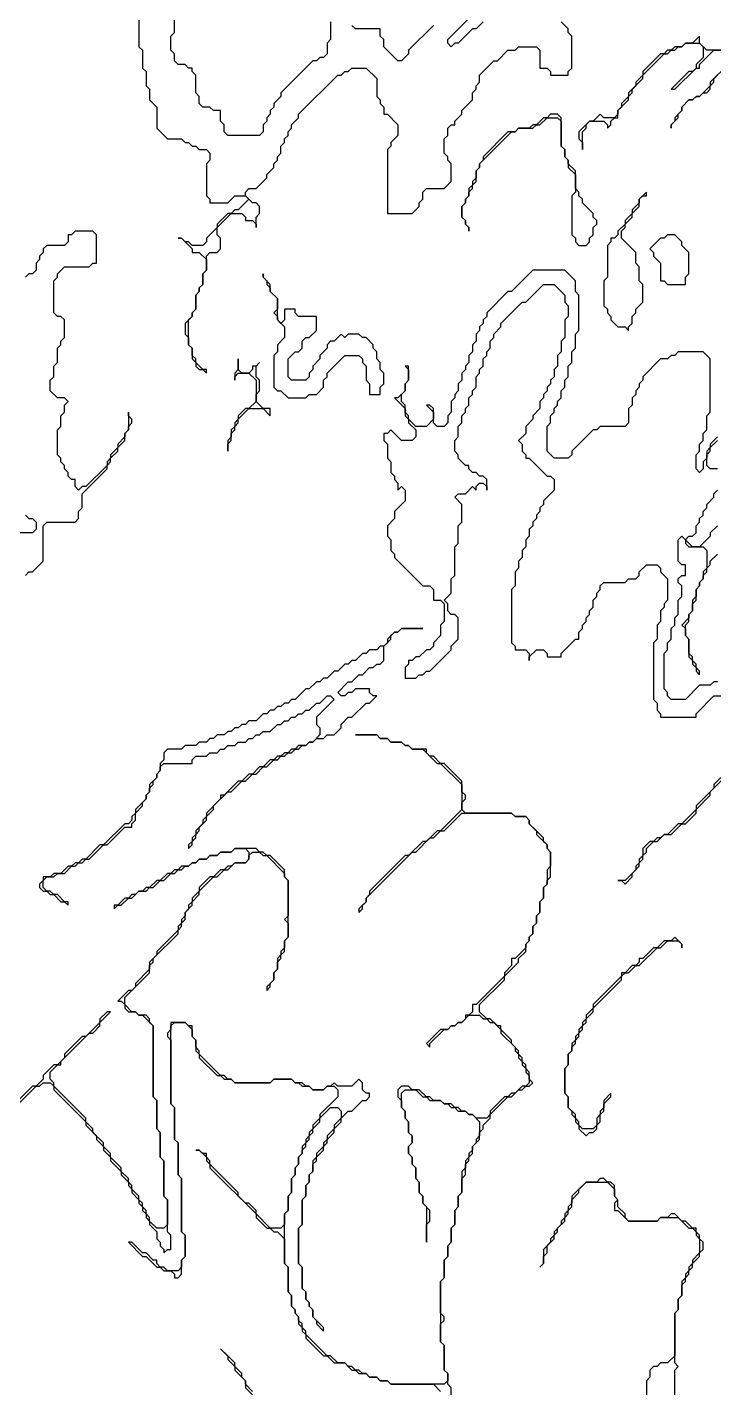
# Model space of a CAD drawing. Header units: metres. Extents: x 0 to 100, y 0 to 141.
# Drawn here: x 79.64 to 84.48, y 12.75 to 22.34 of the extents above; entities that cross this region are included whole.
import ezdxf

# ---------------------------------------------------------------- set-up
doc = ezdxf.new("R2010")
doc.units = ezdxf.units.M

msp = doc.modelspace()

# ---------------------------------------------------------------- linework, layer by layer
for points in [[(82.85, 22.375), (82.8, 22.325), (82.775, 22.325), (82.675, 22.225), (82.65, 22.225), (82.625, 22.2), (82.6, 22.225), (82.6, 22.25), (82.875, 22.525)], [(80.425, 22.4), (80.425, 22.2), (80.45, 22.175), (80.45, 22.05), (80.475, 22.025), (80.475, 21.925), (80.5, 21.9), (80.5, 21.825), (80.55, 21.775), (80.55, 21.625), (80.625, 21.55), (80.725, 21.55), (80.75, 21.525), (80.775, 21.525), (80.8, 21.5), (80.825, 21.5), (80.85, 21.475), (80.9, 21.475), (80.925, 21.45), (80.925, 21.4), (80.9, 21.375), (80.9, 21.15), (80.925, 21.125), (80.925, 21.1), (81.05, 21.1), (81.1, 21.15), (81.175, 21.15), (81.2, 21.125), (81.125, 21.05), (81.1, 21.05), (81.075, 21.025), (81.05, 21.025), (80.975, 20.95), (80.975, 20.925), (80.9, 20.85), (80.9, 20.825), (80.875, 20.8), (80.8, 20.8), (80.775, 20.825), (80.75, 20.825), (80.725, 20.85), (80.7, 20.85), (80.725, 20.85), (80.8, 20.775), (80.8, 20.75), (80.85, 20.75), (80.9, 20.7), (80.9, 20.625), (80.875, 20.6), (80.875, 20.525), (80.85, 20.5), (80.85, 20.475), (80.825, 20.45), (80.825, 20.35), (80.8, 20.325), (80.8, 20.3), (80.75, 20.25), (80.75, 20.175), (80.775, 20.15), (80.775, 20.1), (80.8, 20.075), (80.8, 20), (80.825, 19.975), (80.825, 19.95), (80.85, 19.925), (80.875, 19.925), (80.9, 19.9), (80.9, 19.925), (80.875, 19.925), (80.825, 19.975), (80.825, 20), (80.8, 20.025), (80.8, 20.075), (80.775, 20.1), (80.775, 20.275), (80.8, 20.3), (80.8, 20.325), (80.825, 20.35), (80.825, 20.45), (80.85, 20.475), (80.85, 20.5), (80.875, 20.525), (80.875, 20.6), (80.9, 20.625), (80.9, 20.725), (80.925, 20.75), (80.975, 20.75), (81, 20.775), (81, 20.85), (80.975, 20.875), (80.975, 20.925), (81.075, 21.025), (81.15, 21.025), (81.175, 21), (81.175, 20.975), (81.225, 20.975), (81.25, 20.95), (81.25, 20.925), (81.25, 21), (81.275, 21.025), (81.275, 21.075), (81.25, 21.1), (81.225, 21.1), (81.175, 21.15), (81.175, 21.175), (81.2, 21.2), (81.25, 21.2), (81.325, 21.275), (81.325, 21.3), (81.375, 21.35), (81.375, 21.375), (81.4, 21.4), (81.4, 21.425), (81.425, 21.45), (81.425, 21.5), (81.45, 21.525), (81.45, 21.55), (81.475, 21.575), (81.475, 21.6), (81.5, 21.625), (81.5, 21.65), (81.55, 21.7), (81.55, 21.725), (81.825, 22), (81.85, 22), (81.875, 22.025), (81.9, 22.025), (81.925, 22.05), (82.025, 22.05), (82.1, 21.975), (82.1, 21.85), (82.125, 21.825), (82.125, 21.8), (82.15, 21.775), (82.15, 21.725), (82.175, 21.725), (82.25, 21.65), (82.25, 21.575), (82.2, 21.525), (82.2, 21.5), (82.175, 21.475), (82.175, 21.025), (82.35, 21.025), (82.4, 21.075), (82.4, 21.1), (82.425, 21.125), (82.425, 21.175), (82.45, 21.2), (82.575, 21.2), (82.625, 21.25), (82.625, 21.375), (82.6, 21.4), (82.6, 21.425), (82.575, 21.45), (82.575, 21.55), (82.6, 21.575), (82.6, 21.625), (82.625, 21.65), (82.65, 21.65), (82.65, 21.675), (82.7, 21.725), (82.7, 21.75), (82.775, 21.825), (82.775, 21.875), (82.8, 21.9), (82.8, 21.925), (82.825, 21.95), (82.825, 22), (82.925, 22.1), (82.95, 22.1), (83.025, 22.175), (83.075, 22.175), (83.1, 22.2), (83.225, 22.2), (83.25, 22.175), (83.25, 22.05), (83.3, 22.05), (83.325, 22.025), (83.325, 22), (83.45, 22), (83.45, 22.025), (83.475, 22.05), (83.475, 22.275), (83.45, 22.3), (83.45, 22.325), (83.4, 22.375)], [(81.775, 22.375), (81.775, 22.25), (81.75, 22.225), (81.75, 22.15), (81.725, 22.125), (81.7, 22.125), (81.675, 22.1), (81.65, 22.1), (81.425, 21.875), (81.425, 21.85), (81.375, 21.8), (81.375, 21.775), (81.35, 21.75), (81.35, 21.725), (81.325, 21.7), (81.325, 21.675), (81.3, 21.65), (81.3, 21.6), (81.275, 21.575), (81.05, 21.575), (81.025, 21.6), (81.025, 21.65), (81, 21.675), (81, 21.75), (80.95, 21.75), (80.925, 21.775), (80.875, 21.775), (80.85, 21.8), (80.85, 21.85), (80.825, 21.875), (80.825, 22), (80.8, 22.025), (80.8, 22.05), (80.775, 22.05), (80.75, 22.075), (80.7, 22.075), (80.675, 22.1), (80.675, 22.15), (80.65, 22.175), (80.65, 22.275), (80.675, 22.3), (80.675, 22.425)], [(82.5, 22.35), (82.325, 22.175), (82.325, 22.15), (82.275, 22.1), (82.25, 22.1), (82.15, 22.2), (82.15, 22.25), (82.125, 22.275), (82.125, 22.325), (81.95, 22.325), (81.925, 22.35)], [(84.775, 22.175), (84.425, 22.175), (84.375, 22.225), (84.375, 22.275), (84.325, 22.225), (84.275, 22.225), (84.25, 22.2), (84.2, 22.2), (84.175, 22.175), (84.15, 22.175), (84.125, 22.15), (84.1, 22.15), (83.975, 22.025), (83.975, 22), (83.925, 21.95), (83.925, 21.925), (83.875, 21.875), (83.875, 21.85), (83.825, 21.8), (83.825, 21.775), (83.8, 21.75), (83.8, 21.725), (83.775, 21.7), (83.7, 21.7), (83.675, 21.725), (83.625, 21.675), (83.6, 21.675), (83.525, 21.6), (83.525, 21.55), (83.55, 21.525), (83.55, 21.475), (83.55, 21.6), (83.575, 21.625), (83.575, 21.65), (83.6, 21.675), (83.7, 21.675), (83.725, 21.65), (83.725, 21.625), (83.75, 21.65), (83.75, 21.675), (83.775, 21.7), (83.8, 21.7), (83.8, 21.75), (83.875, 21.825), (83.875, 21.85), (83.9, 21.875), (83.9, 21.9), (83.975, 21.975), (83.975, 22), (84.125, 22.15), (84.15, 22.15), (84.175, 22.175), (84.2, 22.175), (84.225, 22.2), (84.25, 22.2), (84.275, 22.225), (84.375, 22.225), (84.4, 22.2), (84.4, 22.125), (84.35, 22.075), (84.35, 22.05), (84.325, 22.025), (84.3, 22.025), (84.175, 21.9), (84.2, 21.9), (84.35, 22.05), (84.375, 22.05), (84.375, 22.075), (84.475, 22.175), (84.575, 22.175)], [(84.5, 22), (84.45, 21.95), (84.45, 21.925), (84.375, 21.85), (84.35, 21.85), (84.325, 21.825), (84.3, 21.825), (84.25, 21.775), (84.25, 21.75), (84.2, 21.7), (84.2, 21.675), (84.175, 21.65), (84.175, 21.625), (84.175, 21.65), (84.225, 21.7), (84.225, 21.725), (84.25, 21.75), (84.25, 21.775), (84.3, 21.825), (84.325, 21.825), (84.35, 21.85), (84.375, 21.85), (84.4, 21.875), (84.425, 21.875), (84.45, 21.9), (84.45, 21.925), (84.475, 21.95), (84.475, 21.975), (84.55, 22.05)], [(79.625, 18.475), (79.65, 18.5), (79.675, 18.5), (79.75, 18.575), (79.75, 18.825), (79.775, 18.85), (79.975, 18.85), (80, 18.875), (80, 18.925), (80.025, 18.95), (80.025, 19.05), (80.2, 19.225), (80.2, 19.25), (80.225, 19.275), (80.225, 19.3), (80.275, 19.35), (80.275, 19.375), (80.325, 19.425), (80.325, 19.475), (80.35, 19.5), (80.35, 19.525), (80.375, 19.55), (80.375, 19.575), (80.35, 19.6), (80.35, 19.625), (80.35, 19.5), (80.325, 19.475), (80.325, 19.45), (80.275, 19.4), (80.275, 19.375), (80.225, 19.325), (80.225, 19.3), (80.2, 19.275), (80.2, 19.25), (80.05, 19.1), (80.025, 19.1), (80, 19.075), (79.975, 19.1), (79.975, 19.15), (79.95, 19.15), (79.925, 19.175), (79.925, 19.2), (79.9, 19.225), (79.9, 19.25), (79.875, 19.275), (79.875, 19.3), (79.85, 19.325), (79.85, 19.5), (79.875, 19.525), (79.875, 19.6), (79.9, 19.625), (79.9, 19.675), (79.925, 19.7), (79.9, 19.725), (79.85, 19.725), (79.8, 19.775), (79.8, 19.85), (79.825, 19.875), (79.825, 19.95), (79.85, 19.975), (79.85, 20.075), (79.875, 20.1), (79.875, 20.125), (79.9, 20.15), (79.9, 20.275), (79.875, 20.3), (79.85, 20.3), (79.825, 20.325), (79.825, 20.55), (79.85, 20.575), (79.85, 20.6), (79.9, 20.65), (80.075, 20.65), (80.1, 20.675), (80.125, 20.675), (80.125, 20.875), (80.1, 20.9), (79.975, 20.9), (79.95, 20.875), (79.925, 20.875), (79.925, 20.825), (79.9, 20.8), (79.775, 20.8), (79.75, 20.775), (79.75, 20.75), (79.725, 20.725), (79.725, 20.7), (79.7, 20.675), (79.7, 20.625), (79.675, 20.6), (79.65, 20.6), (79.625, 20.575)], [(84.5, 19.45), (84.45, 19.4), (84.45, 19.375), (84.425, 19.35), (84.425, 19.3), (84.4, 19.275), (84.4, 19.225), (84.375, 19.2), (84.35, 19.225), (84.35, 19.325), (84.375, 19.35), (84.375, 19.4), (84.4, 19.425), (84.4, 19.475), (84.425, 19.5), (84.425, 19.6), (84.45, 19.625), (84.45, 20), (84.4, 20.05), (84.225, 20.05), (84.2, 20.025), (84.175, 20.025), (84.15, 20), (84.1, 20), (83.975, 19.875), (83.975, 19.85), (83.95, 19.825), (83.95, 19.8), (83.925, 19.775), (83.925, 19.75), (83.9, 19.725), (83.9, 19.675), (83.875, 19.65), (83.875, 19.55), (83.85, 19.525), (83.675, 19.525), (83.65, 19.5), (83.625, 19.5), (83.475, 19.35), (83.475, 19.325), (83.45, 19.3), (83.35, 19.3), (83.3, 19.35), (83.3, 19.525), (83.325, 19.55), (83.325, 19.6), (83.35, 19.625), (83.35, 19.65), (83.375, 19.675), (83.375, 19.7), (83.4, 19.725), (83.4, 19.775), (83.425, 19.8), (83.425, 19.85), (83.45, 19.875), (83.45, 19.95), (83.475, 19.975), (83.475, 20.05), (83.5, 20.075), (83.5, 20.175), (83.525, 20.2), (83.525, 20.45), (83.5, 20.475), (83.5, 20.55), (83.425, 20.625), (83.2, 20.625), (83.05, 20.475), (83.025, 20.475), (82.875, 20.325), (82.875, 20.3), (82.85, 20.275), (82.85, 20.25), (82.825, 20.225), (82.825, 20.2), (82.8, 20.175), (82.8, 20.125), (82.775, 20.1), (82.775, 20.05), (82.75, 20.025), (82.75, 19.975), (82.725, 19.95), (82.725, 19.925), (82.7, 19.9), (82.7, 19.85), (82.675, 19.825), (82.675, 19.775), (82.65, 19.75), (82.65, 19.725), (82.625, 19.7), (82.625, 19.625), (82.6, 19.6), (82.6, 19.55), (82.575, 19.525), (82.525, 19.525), (82.5, 19.55), (82.5, 19.65), (82.475, 19.675), (82.45, 19.675), (82.5, 19.625), (82.5, 19.575), (82.45, 19.525), (82.375, 19.525), (82.325, 19.575), (82.325, 19.6), (82.3, 19.625), (82.3, 19.675), (82.275, 19.7), (82.275, 19.75), (82.3, 19.775), (82.3, 19.825), (82.325, 19.85), (82.325, 19.95), (82.3, 19.95), (82.325, 19.925), (82.325, 19.85), (82.3, 19.825), (82.3, 19.775), (82.25, 19.725), (82.225, 19.725), (82.3, 19.65), (82.3, 19.6), (82.325, 19.575), (82.325, 19.55), (82.375, 19.5), (82.375, 19.45), (82.35, 19.425), (82.275, 19.425), (82.2, 19.5), (82.175, 19.475), (82.15, 19.475), (82.15, 19.425), (82.175, 19.4), (82.175, 19.3), (82.2, 19.275), (82.2, 19.2), (82.225, 19.175), (82.225, 19.15), (82.25, 19.125), (82.25, 19.075), (82.275, 19.1), (82.3, 19.075), (82.3, 19), (82.225, 18.925), (82.225, 18.875), (82.175, 18.825), (82.175, 18.75), (82.2, 18.725), (82.2, 18.65), (82.225, 18.625), (82.225, 18.6), (82.425, 18.4), (82.475, 18.4), (82.5, 18.375), (82.5, 18.3), (82.55, 18.3), (82.575, 18.275), (82.575, 18.15), (82.55, 18.125), (82.55, 18.05), (82.5, 18), (82.5, 17.975), (82.475, 17.95), (82.45, 17.95), (82.4, 17.9), (82.375, 17.9), (82.35, 17.875), (82.325, 17.875), (82.325, 17.85), (82.3, 17.825), (82.3, 17.75), (82.375, 17.75), (82.4, 17.775), (82.425, 17.775), (82.45, 17.8), (82.475, 17.8), (82.625, 17.95), (82.625, 17.975), (82.675, 18.025), (82.675, 18.175), (82.65, 18.2), (82.625, 18.2), (82.6, 18.225), (82.6, 18.275), (82.575, 18.3), (82.625, 18.35), (82.625, 18.45), (82.65, 18.475), (82.65, 18.675), (82.675, 18.7), (82.675, 18.825), (82.7, 18.85), (82.7, 18.975), (82.65, 19.025), (82.675, 19.05), (82.725, 19.05), (82.775, 19.1), (82.8, 19.075), (82.8, 19.1), (82.825, 19.125), (82.85, 19.125), (82.875, 19.1), (82.875, 19.075), (82.875, 19.15), (82.85, 19.175), (82.825, 19.175), (82.8, 19.2), (82.775, 19.2), (82.75, 19.225), (82.75, 19.25), (82.725, 19.25), (82.675, 19.3), (82.675, 19.325), (82.65, 19.35), (82.65, 19.425), (82.675, 19.45), (82.675, 19.525), (82.7, 19.55), (82.7, 19.6), (82.725, 19.625), (82.725, 19.65), (82.75, 19.675), (82.75, 19.725), (82.775, 19.75), (82.775, 19.775), (82.8, 19.8), (82.8, 19.875), (82.825, 19.9), (82.825, 19.925), (82.85, 19.95), (82.85, 20), (82.875, 20.025), (82.875, 20.05), (82.9, 20.075), (82.9, 20.125), (82.925, 20.15), (82.925, 20.175), (82.975, 20.225), (82.975, 20.25), (83.125, 20.4), (83.15, 20.4), (83.275, 20.525), (83.35, 20.525), (83.425, 20.45), (83.425, 20.4), (83.45, 20.375), (83.45, 20.3), (83.425, 20.275), (83.425, 20.15), (83.4, 20.125), (83.4, 20.05), (83.375, 20.025), (83.375, 19.95), (83.35, 19.925), (83.35, 19.875), (83.325, 19.85), (83.325, 19.825), (83.3, 19.8), (83.3, 19.775), (83.275, 19.75), (83.275, 19.725), (83.25, 19.7), (83.25, 19.65), (83.2, 19.6), (83.2, 19.575), (83.15, 19.525), (83.15, 19.475), (83.1, 19.425), (83.125, 19.4), (83.125, 19.35), (83.15, 19.325), (83.15, 19.3), (83.175, 19.3), (83.3, 19.175), (83.325, 19.175), (83.35, 19.15), (83.35, 19.075), (83.275, 19), (83.275, 18.975), (83.25, 18.95), (83.25, 18.925), (83.225, 18.9), (83.225, 18.875), (83.2, 18.85), (83.2, 18.825), (83.175, 18.8), (83.175, 18.75), (83.15, 18.725), (83.15, 18.675), (83.125, 18.65), (83.125, 18.6), (83.1, 18.575), (83.1, 18.525), (83.075, 18.5), (83.075, 18.4), (83.05, 18.375), (83.05, 18), (83.075, 17.975), (83.075, 17.95), (83.15, 17.95), (83.175, 17.925), (83.175, 17.875), (83.175, 17.9), (83.225, 17.95), (83.275, 17.95), (83.3, 17.925), (83.3, 17.9), (83.4, 17.9), (83.4, 17.925), (83.5, 18.025), (83.525, 18.025), (83.525, 18.075), (83.55, 18.1), (83.55, 18.125), (83.575, 18.15), (83.575, 18.175), (83.6, 18.2), (83.6, 18.225), (83.625, 18.25), (83.625, 18.3), (83.65, 18.325), (83.65, 18.35), (83.675, 18.375), (83.675, 18.4), (83.7, 18.425), (83.85, 18.425), (83.875, 18.45), (83.925, 18.45), (83.95, 18.475), (83.95, 18.5), (84, 18.55), (84.075, 18.55), (84.1, 18.525), (84.1, 18.5), (84.15, 18.45), (84.15, 18.3), (84.125, 18.275), (84.125, 18.25), (84.1, 18.225), (84.1, 18.15), (84.075, 18.125), (84.075, 18.025), (84.05, 18), (84.05, 17.6), (84.075, 17.575), (84.075, 17.525), (84.1, 17.5), (84.1, 17.475), (84.35, 17.475), (84.35, 17.5), (84.475, 17.625), (84.55, 17.625)], [(84.5, 19.225), (84.45, 19.225), (84.425, 19.25), (84.425, 19.325), (84.45, 19.35), (84.45, 19.375), (84.5, 19.425)], [(84.5, 18.825), (84.45, 18.775), (84.45, 18.75), (84.375, 18.675), (84.325, 18.675), (84.275, 18.725), (84.3, 18.75), (84.325, 18.75), (84.35, 18.775), (84.35, 18.825), (84.375, 18.85), (84.375, 18.875), (84.4, 18.9), (84.4, 18.925), (84.425, 18.95), (84.425, 18.975), (84.475, 19.025), (84.475, 19.05), (84.5, 19.075)], [(79.625, 18.9), (79.65, 18.875), (79.675, 18.875), (79.7, 18.85), (79.7, 18.8), (79.675, 18.775), (79.575, 18.775)], [(84.5, 17.725), (84.475, 17.725), (84.45, 17.7), (84.375, 17.7), (84.275, 17.6), (84.175, 17.6), (84.15, 17.625), (84.15, 17.65), (84.125, 17.675), (84.125, 17.925), (84.15, 17.95), (84.15, 18), (84.175, 18.025), (84.175, 18.1), (84.2, 18.125), (84.2, 18.175), (84.225, 18.2), (84.225, 18.3), (84.25, 18.325), (84.25, 18.4), (84.225, 18.425), (84.225, 18.45), (84.25, 18.475), (84.275, 18.475), (84.275, 18.55), (84.25, 18.55), (84.225, 18.575), (84.225, 18.725), (84.25, 18.75), (84.275, 18.725), (84.275, 18.7), (84.3, 18.675), (84.4, 18.675), (84.425, 18.65), (84.425, 18.525), (84.4, 18.5), (84.4, 18.45), (84.375, 18.425), (84.375, 18.4), (84.35, 18.375), (84.35, 18.325), (84.325, 18.3), (84.325, 18.225), (84.3, 18.2), (84.3, 18.175), (84.25, 18.125), (84.275, 18.1), (84.275, 18.05), (84.3, 18.025), (84.3, 17.9), (84.325, 17.875), (84.325, 17.85), (84.35, 17.825), (84.35, 17.8), (84.375, 17.775), (84.375, 17.8), (84.35, 17.825), (84.35, 17.85), (84.325, 17.875), (84.325, 17.9), (84.3, 17.925), (84.3, 18.025), (84.275, 18.05), (84.275, 18.125), (84.3, 18.15), (84.3, 18.2), (84.325, 18.225), (84.325, 18.275), (84.35, 18.3), (84.35, 18.375), (84.375, 18.4), (84.375, 18.425), (84.4, 18.45), (84.4, 18.475), (84.425, 18.5), (84.425, 18.525), (84.45, 18.55), (84.45, 18.575), (84.5, 18.625)], [(82.625, 12.675), (82.625, 12.75), (82.6, 12.775), (82.6, 12.85), (82.575, 12.875), (82.575, 13.05), (82.55, 13.075), (82.55, 13.2), (82.575, 13.225), (82.575, 13.25), (82.55, 13.275), (82.55, 13.5), (82.575, 13.525), (82.575, 13.65), (82.6, 13.675), (82.6, 13.75), (82.625, 13.775), (82.625, 13.875), (82.65, 13.9), (82.65, 14), (82.675, 14.025), (82.675, 14.1), (82.7, 14.125), (82.7, 14.225), (82.725, 14.25), (82.725, 14.325), (82.75, 14.35), (82.75, 14.375), (82.775, 14.4), (82.775, 14.45), (82.825, 14.5), (82.825, 14.55), (82.85, 14.575), (82.85, 14.6), (82.9, 14.65), (82.9, 14.675), (83.025, 14.8), (83.05, 14.8), (83.1, 14.85), (83.125, 14.85), (83.15, 14.875), (83.175, 14.875), (83.2, 14.9), (83.175, 14.925), (83.175, 14.975), (83.15, 15), (83.15, 15.025), (83.125, 15.05), (83.125, 15.075), (83.1, 15.1), (83.1, 15.125), (83.05, 15.175), (83.05, 15.2), (82.975, 15.275), (82.975, 15.3), (82.95, 15.3), (82.9, 15.35), (82.875, 15.35), (82.825, 15.4), (82.825, 15.45), (83, 15.625), (83, 15.65), (83.1, 15.75), (83.1, 15.775), (83.15, 15.825), (83.15, 15.875), (83.175, 15.9), (83.175, 15.925), (83.2, 15.95), (83.2, 16), (83.225, 16.025), (83.225, 16.075), (83.25, 16.1), (83.25, 16.175), (83.275, 16.2), (83.275, 16.275), (83.3, 16.3), (83.3, 16.325), (83.325, 16.35), (83.325, 16.525), (83.3, 16.55), (83.3, 16.575), (83.275, 16.6), (83.275, 16.625), (83.175, 16.725), (83.175, 16.75), (83.15, 16.775), (83.075, 16.775), (83.05, 16.8), (82.725, 16.8), (82.7, 16.825), (82.7, 16.875), (82.725, 16.9), (82.725, 16.925), (82.7, 16.95), (82.7, 17.025), (82.575, 17.15), (82.55, 17.15), (82.5, 17.2), (82.475, 17.2), (82.45, 17.225), (82.45, 17.25), (82.35, 17.25), (82.325, 17.275), (82.3, 17.275), (82.275, 17.3), (82.2, 17.3), (82.175, 17.325), (82.125, 17.325), (82.1, 17.35), (81.95, 17.35), (82.1, 17.35), (82.125, 17.325), (82.175, 17.325), (82.2, 17.3), (82.275, 17.3), (82.3, 17.275), (82.325, 17.275), (82.35, 17.25), (82.425, 17.25), (82.525, 17.15), (82.55, 17.15), (82.7, 17), (82.7, 16.825), (82.55, 16.675), (82.525, 16.675), (82.45, 16.6), (82.425, 16.6), (82.325, 16.5), (82.3, 16.5), (82.05, 16.25), (82.05, 16.225), (82.025, 16.2), (82.025, 16.175), (81.975, 16.125), (81.975, 16.1), (82, 16.125), (82, 16.15), (82.025, 16.175), (82.025, 16.2), (82.35, 16.525), (82.375, 16.525), (82.475, 16.625), (82.5, 16.625), (82.55, 16.675), (82.575, 16.675), (82.7, 16.8), (83.05, 16.8), (83.075, 16.775), (83.15, 16.775), (83.175, 16.75), (83.175, 16.725), (83.225, 16.675), (83.225, 16.65), (83.3, 16.575), (83.3, 16.55), (83.325, 16.525), (83.325, 16.425), (83.3, 16.4), (83.3, 16.3), (83.275, 16.275), (83.275, 16.2), (83.25, 16.175), (83.25, 16.1), (83.225, 16.075), (83.225, 16.025), (83.2, 16), (83.2, 15.95), (83.175, 15.925), (83.175, 15.9), (83.15, 15.875), (83.15, 15.85), (83.075, 15.775), (83.05, 15.775), (83.05, 15.725), (83, 15.675), (83, 15.65), (82.8, 15.45), (82.775, 15.45), (82.775, 15.4), (82.75, 15.375), (82.725, 15.375), (82.725, 15.35), (82.7, 15.325), (82.675, 15.325), (82.65, 15.3), (82.625, 15.3), (82.6, 15.275), (82.55, 15.275), (82.45, 15.175), (82.475, 15.15), (82.475, 15.175), (82.575, 15.275), (82.6, 15.275), (82.625, 15.3), (82.65, 15.3), (82.675, 15.325), (82.7, 15.325), (82.75, 15.375), (82.825, 15.375), (82.85, 15.35), (82.875, 15.35), (82.9, 15.325), (82.925, 15.325), (82.975, 15.275), (82.975, 15.25), (83.075, 15.15), (83.075, 15.125), (83.1, 15.1), (83.1, 15.075), (83.125, 15.05), (83.125, 15.025), (83.15, 15), (83.15, 14.975), (83.175, 14.95), (83.175, 14.9), (83.15, 14.875), (83.125, 14.875), (83.075, 14.825), (83.05, 14.825), (83.025, 14.8), (83, 14.8), (82.9, 14.7), (82.9, 14.675), (82.875, 14.65), (82.8, 14.65), (82.775, 14.675), (82.75, 14.675), (82.725, 14.7), (82.7, 14.7), (82.675, 14.725), (82.65, 14.725), (82.625, 14.75), (82.575, 14.75), (82.55, 14.775), (82.5, 14.775), (82.475, 14.8), (82.45, 14.8), (82.4, 14.85), (82.35, 14.85), (82.325, 14.875), (82.275, 14.875), (82.25, 14.85), (82.25, 14.8), (82.275, 14.775), (82.275, 14.725), (82.3, 14.7), (82.3, 14.65), (82.325, 14.625), (82.325, 14.55), (82.35, 14.525), (82.35, 14.475), (82.325, 14.45), (82.325, 14.4), (82.35, 14.375), (82.35, 14.325), (82.375, 14.3), (82.375, 14.225), (82.4, 14.2), (82.4, 14.125), (82.425, 14.1), (82.425, 14.05), (82.45, 14.025), (82.45, 13.775), (82.45, 13.9), (82.475, 13.925), (82.475, 14), (82.425, 14.05), (82.425, 14.1), (82.4, 14.125), (82.4, 14.2), (82.375, 14.225), (82.375, 14.3), (82.35, 14.325), (82.35, 14.375), (82.325, 14.4), (82.325, 14.45), (82.35, 14.475), (82.35, 14.525), (82.325, 14.55), (82.325, 14.625), (82.3, 14.65), (82.3, 14.7), (82.275, 14.725), (82.275, 14.825), (82.3, 14.85), (82.375, 14.85), (82.425, 14.8), (82.45, 14.8), (82.475, 14.775), (82.55, 14.775), (82.575, 14.75), (82.6, 14.75), (82.625, 14.725), (82.65, 14.725), (82.675, 14.7), (82.725, 14.7), (82.75, 14.675), (82.775, 14.675), (82.825, 14.625), (82.825, 14.525), (82.8, 14.5), (82.8, 14.475), (82.775, 14.45), (82.775, 14.425), (82.75, 14.4), (82.75, 14.375), (82.725, 14.35), (82.725, 14.3), (82.7, 14.275), (82.7, 14.125), (82.675, 14.1), (82.675, 14.025), (82.65, 14), (82.65, 13.9), (82.625, 13.875), (82.625, 13.775), (82.6, 13.75), (82.6, 13.675), (82.575, 13.65), (82.575, 13.525), (82.55, 13.5), (82.55, 13.075), (82.575, 13.05), (82.575, 12.875), (82.6, 12.85), (82.6, 12.8), (82.575, 12.775), (82.2, 12.775), (82.175, 12.8), (82.125, 12.8), (82.1, 12.825), (82.05, 12.825), (82.025, 12.85), (82, 12.85), (81.975, 12.875), (81.95, 12.875), (81.925, 12.9), (81.9, 12.9), (81.875, 12.925), (81.825, 12.925), (81.775, 12.975), (81.75, 12.975), (81.6, 13.125), (81.6, 13.15), (81.575, 13.175), (81.575, 13.2), (81.55, 13.225), (81.55, 13.25), (81.525, 13.275), (81.525, 13.3), (81.5, 13.325), (81.5, 13.4), (81.475, 13.425), (81.475, 13.6), (81.45, 13.625), (81.45, 13.975), (81.475, 14), (81.475, 14.1), (81.5, 14.125), (81.5, 14.225), (81.525, 14.25), (81.525, 14.3), (81.55, 14.325), (81.55, 14.375), (81.575, 14.4), (81.575, 14.425), (81.6, 14.45), (81.6, 14.475), (81.625, 14.5), (81.625, 14.525), (81.65, 14.55), (81.65, 14.575), (81.7, 14.625), (81.7, 14.65), (81.775, 14.725), (81.825, 14.725), (81.85, 14.7), (81.85, 14.65), (81.8, 14.6), (81.8, 14.575), (81.75, 14.525), (81.75, 14.5), (81.725, 14.475), (81.725, 14.45), (81.675, 14.4), (81.675, 14.375), (81.65, 14.35), (81.65, 14.275), (81.625, 14.25), (81.625, 14.2), (81.6, 14.175), (81.6, 14.1), (81.575, 14.075), (81.575, 13.9), (81.55, 13.875), (81.55, 13.625), (81.575, 13.6), (81.575, 13.45), (81.6, 13.425), (81.6, 13.375), (81.625, 13.35), (81.625, 13.325), (81.65, 13.3), (81.65, 13.25), (81.675, 13.225), (81.675, 13.2), (81.725, 13.15), (81.725, 13.175), (81.65, 13.25), (81.65, 13.3), (81.625, 13.325), (81.625, 13.35), (81.6, 13.375), (81.6, 13.425), (81.575, 13.45), (81.575, 13.6), (81.55, 13.625), (81.55, 13.875), (81.575, 13.9), (81.575, 14.075), (81.6, 14.1), (81.6, 14.175), (81.625, 14.2), (81.625, 14.25), (81.65, 14.275), (81.65, 14.325), (81.675, 14.35), (81.675, 14.375), (81.725, 14.425), (81.725, 14.45), (81.75, 14.475), (81.75, 14.5), (81.8, 14.55), (81.8, 14.575), (81.85, 14.625), (81.85, 14.65), (81.9, 14.7), (81.925, 14.7), (82, 14.775), (82.025, 14.775), (82.05, 14.8), (82.05, 14.825), (82.025, 14.825), (82, 14.85), (82, 14.9), (81.975, 14.925), (81.925, 14.875), (81.825, 14.875), (81.8, 14.9), (81.775, 14.875), (81.75, 14.875), (81.725, 14.85), (81.65, 14.85), (81.625, 14.875), (81.6, 14.875), (81.575, 14.9), (81.525, 14.9), (81.5, 14.925), (81.375, 14.925), (81.35, 14.9), (81.1, 14.9), (81.075, 14.925), (81.05, 14.925), (81.025, 14.95), (81, 14.95), (80.85, 15.1), (80.85, 15.125), (80.825, 15.15), (80.825, 15.2), (80.8, 15.225), (80.8, 15.3), (80.775, 15.3), (80.75, 15.325), (80.65, 15.325), (80.65, 15.275), (80.625, 15.25), (80.625, 15.225), (80.65, 15.2), (80.65, 14.75), (80.675, 14.725), (80.675, 14.5), (80.7, 14.475), (80.7, 14.25), (80.725, 14.225), (80.725, 13.85), (80.75, 13.825), (80.75, 13.675), (80.725, 13.65), (80.725, 13.6), (80.7, 13.575), (80.625, 13.575), (80.6, 13.6), (80.575, 13.6), (80.55, 13.625), (80.55, 13.65), (80.525, 13.65), (80.475, 13.7), (80.45, 13.7), (80.375, 13.775), (80.35, 13.775), (80.45, 13.675), (80.475, 13.675), (80.55, 13.6), (80.575, 13.6), (80.6, 13.575), (80.65, 13.575), (80.675, 13.55), (80.675, 13.525), (80.7, 13.525), (80.725, 13.55), (80.725, 13.65), (80.75, 13.675), (80.75, 13.825), (80.725, 13.85), (80.725, 14.225), (80.7, 14.25), (80.7, 14.475), (80.675, 14.5), (80.675, 14.725), (80.65, 14.75), (80.65, 15.3), (80.675, 15.325), (80.75, 15.325), (80.8, 15.275), (80.8, 15.225), (80.825, 15.2), (80.825, 15.125), (80.85, 15.1), (80.85, 15.075), (80.975, 14.95), (81, 14.95), (81.025, 14.925), (81.075, 14.925), (81.1, 14.9), (81.35, 14.9), (81.375, 14.925), (81.5, 14.925), (81.525, 14.9), (81.55, 14.9), (81.575, 14.875), (81.625, 14.875), (81.65, 14.85), (81.725, 14.85), (81.75, 14.875), (81.8, 14.875), (81.825, 14.85), (81.825, 14.8), (81.7, 14.675), (81.7, 14.65), (81.65, 14.6), (81.65, 14.575), (81.625, 14.55), (81.625, 14.525), (81.6, 14.5), (81.6, 14.475), (81.575, 14.45), (81.575, 14.4), (81.55, 14.375), (81.55, 14.325), (81.525, 14.3), (81.525, 14.25), (81.5, 14.225), (81.5, 14.125), (81.475, 14.1), (81.475, 14), (81.45, 13.975), (81.45, 13.9), (81.425, 13.875), (81.35, 13.875), (81.25, 13.975), (81.25, 14), (81.2, 14.05), (81.175, 14.05), (81.125, 14.1), (81.125, 14.125), (80.925, 14.325), (80.925, 14.35), (80.9, 14.375), (80.9, 14.4), (80.875, 14.4), (80.85, 14.425), (80.825, 14.425), (80.85, 14.425), (80.9, 14.375), (80.9, 14.35), (80.925, 14.325), (80.925, 14.3), (81.25, 13.975), (81.25, 13.95), (81.325, 13.875), (81.35, 13.875), (81.375, 13.85), (81.4, 13.85), (81.45, 13.8), (81.45, 13.625), (81.475, 13.6), (81.475, 13.425), (81.5, 13.4), (81.5, 13.325), (81.525, 13.3), (81.525, 13.275), (81.55, 13.25), (81.55, 13.2), (81.575, 13.175), (81.575, 13.15), (81.6, 13.125), (81.6, 13.1), (81.725, 12.975), (81.75, 12.975), (81.8, 12.925), (81.875, 12.925), (81.925, 12.875), (81.95, 12.875), (81.975, 12.85), (82.025, 12.85), (82.05, 12.825), (82.1, 12.825), (82.125, 12.8), (82.175, 12.8), (82.2, 12.775), (82.5, 12.775), (82.55, 12.725)], [(84.525, 17.05), (84.475, 17), (84.475, 16.975), (84.35, 16.85), (84.35, 16.825), (84.25, 16.725), (84.225, 16.725), (84.15, 16.65), (84.125, 16.65), (84.1, 16.625), (84.075, 16.625), (84.05, 16.6), (84.025, 16.6), (83.975, 16.55), (83.975, 16.5), (83.95, 16.475), (83.95, 16.45), (83.925, 16.425), (83.925, 16.4), (83.85, 16.325), (83.8, 16.325), (83.825, 16.325), (83.85, 16.3), (83.9, 16.35), (83.9, 16.375), (83.95, 16.425), (83.95, 16.45), (83.975, 16.475), (83.975, 16.5), (84, 16.525), (84, 16.55), (84.05, 16.6), (84.075, 16.6), (84.125, 16.65), (84.175, 16.65), (84.25, 16.725), (84.275, 16.725), (84.35, 16.8), (84.35, 16.825), (84.45, 16.925), (84.45, 16.95), (84.575, 17.075)], [(79.575, 14.75), (79.7, 14.875), (79.725, 14.875), (79.75, 14.9), (79.8, 14.9), (79.825, 14.875), (79.825, 14.85), (80.05, 14.625), (80.05, 14.6), (80.125, 14.525), (80.125, 14.5), (80.175, 14.45), (80.175, 14.425), (80.225, 14.375), (80.225, 14.35), (80.3, 14.275), (80.3, 14.25), (80.35, 14.2), (80.35, 14.175), (80.375, 14.15), (80.375, 14.125), (80.425, 14.075), (80.425, 14.05), (80.45, 14.025), (80.45, 14), (80.475, 13.975), (80.475, 13.95), (80.5, 13.925), (80.5, 13.9), (80.55, 13.85), (80.55, 13.8), (80.575, 13.775), (80.575, 13.75), (80.6, 13.725), (80.6, 13.7), (80.625, 13.725), (80.65, 13.725), (80.65, 13.825), (80.625, 13.85), (80.625, 14.075), (80.6, 14.1), (80.6, 14.35), (80.575, 14.375), (80.575, 14.55), (80.55, 14.575), (80.55, 14.775), (80.525, 14.8), (80.525, 15.3), (80.5, 15.325), (80.5, 15.35), (80.475, 15.375), (80.425, 15.375), (80.4, 15.4), (80.375, 15.4), (80.325, 15.45), (80.325, 15.5), (80.5, 15.675), (80.5, 15.725), (80.525, 15.75), (80.525, 15.775), (80.7, 15.95), (80.7, 15.975), (80.725, 16), (80.725, 16.025), (80.75, 16.05), (80.75, 16.1), (80.8, 16.15), (80.8, 16.175), (80.85, 16.225), (80.85, 16.25), (80.95, 16.35), (80.975, 16.35), (81.025, 16.4), (81.05, 16.4), (81.1, 16.45), (81.175, 16.45), (81.2, 16.475), (81.2, 16.5), (81.225, 16.525), (81.275, 16.525), (81.3, 16.5), (81.325, 16.5), (81.45, 16.375), (81.45, 16.35), (81.475, 16.325), (81.475, 16.075), (81.45, 16.05), (81.475, 16.025), (81.475, 15.925), (81.45, 15.9), (81.45, 15.85), (81.425, 15.825), (81.425, 15.8), (81.4, 15.775), (81.4, 15.7), (81.375, 15.675), (81.375, 15.625), (81.325, 15.575), (81.325, 15.55), (81.35, 15.575), (81.35, 15.6), (81.375, 15.625), (81.375, 15.675), (81.4, 15.7), (81.4, 15.75), (81.425, 15.775), (81.425, 15.8), (81.45, 15.825), (81.45, 15.9), (81.475, 15.925), (81.475, 16.325), (81.45, 16.35), (81.45, 16.4), (81.35, 16.5), (81.325, 16.5), (81.3, 16.525), (81.275, 16.525), (81.25, 16.55), (81.1, 16.55), (81.075, 16.525), (81, 16.525), (80.975, 16.5), (80.925, 16.5), (80.9, 16.475), (80.85, 16.475), (80.825, 16.45), (80.8, 16.45), (80.775, 16.425), (80.725, 16.425), (80.7, 16.4), (80.675, 16.4), (80.65, 16.375), (80.625, 16.375), (80.575, 16.325), (80.55, 16.325), (80.5, 16.275), (80.475, 16.275), (80.45, 16.25), (80.425, 16.25), (80.4, 16.225), (80.375, 16.225), (80.35, 16.2), (80.325, 16.2), (80.275, 16.15), (80.25, 16.15), (80.25, 16.125), (80.275, 16.15), (80.3, 16.15), (80.35, 16.2), (80.375, 16.2), (80.425, 16.25), (80.475, 16.25), (80.5, 16.275), (80.525, 16.275), (80.575, 16.325), (80.6, 16.325), (80.65, 16.375), (80.675, 16.375), (80.7, 16.4), (80.725, 16.4), (80.75, 16.425), (80.775, 16.425), (80.8, 16.45), (80.825, 16.45), (80.85, 16.475), (80.9, 16.475), (80.925, 16.5), (80.975, 16.5), (81, 16.525), (81.075, 16.525), (81.1, 16.55), (81.175, 16.55), (81.2, 16.525), (81.2, 16.475), (81.175, 16.45), (81.1, 16.45), (81.075, 16.425), (81.05, 16.425), (81.025, 16.4), (81, 16.4), (80.95, 16.35), (80.925, 16.35), (80.85, 16.275), (80.85, 16.25), (80.8, 16.2), (80.8, 16.175), (80.775, 16.15), (80.775, 16.125), (80.75, 16.1), (80.75, 16.075), (80.725, 16.05), (80.725, 16.025), (80.7, 16), (80.7, 15.975), (80.55, 15.825), (80.55, 15.8), (80.5, 15.75), (80.5, 15.7), (80.4, 15.6), (80.4, 15.575), (80.375, 15.55), (80.35, 15.55), (80.275, 15.475), (80.3, 15.475), (80.325, 15.45), (80.325, 15.425), (80.35, 15.4), (80.4, 15.4), (80.425, 15.375), (80.45, 15.375), (80.525, 15.3), (80.525, 14.8), (80.55, 14.775), (80.55, 14.575), (80.575, 14.55), (80.575, 14.375), (80.6, 14.35), (80.6, 14.1), (80.625, 14.075), (80.625, 13.9), (80.6, 13.875), (80.55, 13.875), (80.5, 13.925), (80.5, 13.95), (80.475, 13.975), (80.475, 14), (80.45, 14.025), (80.45, 14.05), (80.425, 14.075), (80.425, 14.1), (80.375, 14.15), (80.375, 14.175), (80.35, 14.2), (80.35, 14.225), (80.3, 14.275), (80.3, 14.3), (80.225, 14.375), (80.225, 14.4), (80.175, 14.45), (80.175, 14.475), (80.1, 14.55), (80.1, 14.575), (80.05, 14.625), (80.05, 14.65), (79.825, 14.875), (79.825, 14.9), (79.8, 14.925), (79.8, 14.975), (79.85, 15.025), (79.875, 15.025), (79.875, 15.05), (80.075, 15.25), (80.1, 15.25), (80.15, 15.3), (80.15, 15.325), (80.225, 15.4), (80.2, 15.4), (80.15, 15.35), (80.15, 15.325), (80.05, 15.225), (80.025, 15.225), (79.9, 15.1), (79.9, 15.075), (79.85, 15.025), (79.825, 15.025), (79.75, 14.95), (79.75, 14.925), (79.7, 14.875), (79.675, 14.875), (79.55, 14.75)], [(84.2, 12.575), (84.2, 12.875), (84.225, 12.9), (84.2, 12.925), (84.2, 13.275), (84.225, 13.3), (84.225, 13.375), (84.25, 13.4), (84.25, 13.475), (84.275, 13.5), (84.275, 13.525), (84.3, 13.55), (84.3, 13.575), (84.325, 13.6), (84.325, 13.625), (84.375, 13.675), (84.375, 13.7), (84.4, 13.725), (84.4, 13.775), (84.375, 13.8), (84.375, 13.825), (84.35, 13.85), (84.35, 13.875), (84.325, 13.875), (84.275, 13.925), (84.25, 13.925), (84.2, 13.975), (84.175, 13.975), (84.15, 13.95), (84.1, 13.95), (84.075, 13.925), (83.875, 13.925), (83.85, 13.95), (83.85, 13.975), (83.8, 14.025), (83.8, 14.075), (83.775, 14.1), (83.775, 14.175), (83.75, 14.2), (83.725, 14.2), (83.7, 14.225), (83.675, 14.225), (83.65, 14.2), (83.575, 14.2), (83.475, 14.1), (83.475, 14.05), (83.45, 14.025), (83.45, 14), (83.425, 13.975), (83.425, 13.95), (83.4, 13.925), (83.4, 13.9), (83.35, 13.85), (83.35, 13.825), (83.325, 13.8), (83.325, 13.775), (83.275, 13.725), (83.275, 13.625), (83.25, 13.6), (83.275, 13.625), (83.275, 13.675), (83.3, 13.7), (83.3, 13.75), (83.35, 13.8), (83.35, 13.825), (83.375, 13.85), (83.375, 13.875), (83.425, 13.925), (83.425, 13.95), (83.45, 13.975), (83.45, 14), (83.475, 14.025), (83.475, 14.075), (83.525, 14.125), (83.525, 14.15), (83.575, 14.2), (83.725, 14.2), (83.775, 14.15), (83.775, 14.1), (83.8, 14.075), (83.775, 14.05), (83.775, 14), (83.8, 14), (83.875, 13.925), (84.075, 13.925), (84.1, 13.95), (84.225, 13.95), (84.3, 13.875), (84.325, 13.875), (84.35, 13.85), (84.35, 13.825), (84.375, 13.8), (84.375, 13.7), (84.325, 13.65), (84.325, 13.625), (84.3, 13.6), (84.3, 13.575), (84.275, 13.55), (84.275, 13.525), (84.25, 13.5), (84.25, 13.4), (84.225, 13.375), (84.225, 13.3), (84.2, 13.275), (84.2, 12.975), (84.15, 12.925), (84.1, 12.925), (84.075, 12.9), (84.05, 12.9), (84.025, 12.875), (84.025, 12.825), (84, 12.8), (84, 12.675)], [(81.225, 12.725), (81.175, 12.775), (81.175, 12.8), (81.15, 12.825), (81.15, 12.85), (81.1, 12.9), (81.1, 12.925), (81, 13.025), (81.05, 12.975), (81.05, 12.95), (81.1, 12.9), (81.1, 12.875), (81.175, 12.8), (81.175, 12.75), (81.225, 12.7)]]:
    msp.add_lwpolyline(points)
for points in [[(83.325, 21.725), (83.3, 21.7), (83.275, 21.7), (83.225, 21.65), (83.2, 21.65), (83.175, 21.625), (83.1, 21.625), (83.075, 21.6), (83.025, 21.6), (82.85, 21.425), (82.85, 21.4), (82.825, 21.375), (82.825, 21.35), (82.8, 21.325), (82.8, 21.275), (82.775, 21.25), (82.775, 21.225), (82.75, 21.2), (82.75, 21.15), (82.725, 21.125), (82.725, 21.1), (82.7, 21.075), (82.7, 21), (82.725, 20.975), (82.725, 20.95), (82.75, 20.925), (82.75, 20.9), (82.75, 20.925), (82.725, 20.95), (82.725, 20.975), (82.7, 21), (82.7, 21.075), (82.725, 21.1), (82.725, 21.125), (82.75, 21.15), (82.75, 21.175), (82.775, 21.2), (82.775, 21.225), (82.8, 21.25), (82.8, 21.325), (82.825, 21.35), (82.825, 21.375), (83.05, 21.6), (83.075, 21.6), (83.1, 21.625), (83.2, 21.625), (83.225, 21.65), (83.25, 21.65), (83.3, 21.7), (83.375, 21.7), (83.4, 21.675), (83.4, 21.5), (83.425, 21.475), (83.425, 21.425), (83.45, 21.4), (83.45, 21.35), (83.5, 21.3), (83.5, 21.175), (83.475, 21.15), (83.475, 20.875), (83.5, 20.85), (83.5, 20.825), (83.525, 20.8), (83.575, 20.8), (83.6, 20.825), (83.6, 20.85), (83.625, 20.875), (83.625, 20.925), (83.65, 20.95), (83.65, 20.975), (83.625, 21), (83.625, 21.025), (83.55, 21.1), (83.55, 21.125), (83.525, 21.15), (83.525, 21.175), (83.5, 21.2), (83.5, 21.325), (83.45, 21.375), (83.45, 21.4), (83.425, 21.425), (83.425, 21.475), (83.4, 21.5), (83.4, 21.7), (83.375, 21.725)], [(84, 21.175), (83.95, 21.125), (83.95, 21.1), (83.9, 21.05), (83.9, 21.025), (83.85, 20.975), (83.85, 20.95), (83.8, 20.9), (83.8, 20.875), (83.775, 20.85), (83.75, 20.85), (83.75, 20.825), (83.725, 20.8), (83.725, 20.575), (83.7, 20.55), (83.7, 20.375), (83.725, 20.35), (83.725, 20.325), (83.75, 20.3), (83.75, 20.275), (83.8, 20.225), (83.85, 20.225), (83.875, 20.2), (83.875, 20.225), (83.9, 20.25), (83.9, 20.3), (83.925, 20.325), (83.925, 20.35), (83.975, 20.4), (83.975, 20.525), (83.95, 20.55), (83.95, 20.65), (83.925, 20.675), (83.925, 20.75), (83.825, 20.85), (83.825, 20.9), (83.85, 20.925), (83.85, 20.95), (83.9, 21), (83.9, 21.025), (83.95, 21.075), (83.95, 21.125), (83.975, 21.15), (84, 21.15)], [(84.15, 20.875), (84.125, 20.85), (84.1, 20.85), (84.025, 20.775), (84.05, 20.75), (84.05, 20.725), (84.1, 20.675), (84.1, 20.55), (84.125, 20.55), (84.15, 20.525), (84.275, 20.525), (84.275, 20.575), (84.3, 20.6), (84.3, 20.75), (84.25, 20.8), (84.25, 20.825), (84.2, 20.875)], [(81.3, 20.6), (81.3, 20.575), (81.325, 20.55), (81.325, 20.525), (81.35, 20.5), (81.35, 20.475), (81.4, 20.425), (81.4, 20.35), (81.375, 20.325), (81.4, 20.3), (81.4, 20.275), (81.45, 20.225), (81.45, 20.15), (81.4, 20.1), (81.4, 20.05), (81.375, 20.025), (81.375, 19.8), (81.4, 19.775), (81.425, 19.775), (81.475, 19.725), (81.6, 19.725), (81.625, 19.75), (81.675, 19.75), (81.725, 19.8), (81.725, 19.85), (81.75, 19.875), (81.75, 19.9), (81.875, 20.025), (81.975, 20.025), (82, 20), (82, 19.975), (82.025, 19.95), (82.025, 19.85), (82.05, 19.825), (82.05, 19.75), (82.125, 19.75), (82.125, 19.8), (82.15, 19.825), (82.15, 19.9), (82.125, 19.925), (82.125, 19.975), (82.1, 20), (82.1, 20.05), (82.075, 20.075), (82.075, 20.1), (82.025, 20.15), (82, 20.15), (81.975, 20.175), (81.9, 20.175), (81.875, 20.15), (81.85, 20.175), (81.8, 20.125), (81.775, 20.125), (81.75, 20.1), (81.75, 20.075), (81.7, 20.025), (81.7, 20), (81.65, 19.95), (81.65, 19.925), (81.625, 19.9), (81.625, 19.875), (81.6, 19.85), (81.5, 19.85), (81.475, 19.875), (81.475, 20), (81.525, 20.05), (81.55, 20.05), (81.575, 20.075), (81.575, 20.125), (81.6, 20.15), (81.625, 20.15), (81.675, 20.2), (81.675, 20.3), (81.55, 20.3), (81.525, 20.325), (81.525, 20.35), (81.45, 20.35), (81.45, 20.275), (81.425, 20.25), (81.4, 20.275), (81.4, 20.425), (81.35, 20.475), (81.35, 20.525), (81.3, 20.575)], [(81.125, 20), (81.125, 19.925), (81.1, 19.9), (81.1, 19.85), (81.1, 19.875), (81.125, 19.9), (81.2, 19.9), (81.25, 19.85), (81.25, 19.7), (81.2, 19.65), (81.175, 19.65), (81.125, 19.6), (81.125, 19.575), (81.1, 19.55), (81.1, 19.525), (81.075, 19.5), (81.075, 19.45), (81.05, 19.425), (81.05, 19.35), (81.05, 19.4), (81.075, 19.425), (81.075, 19.475), (81.1, 19.5), (81.1, 19.525), (81.125, 19.55), (81.125, 19.575), (81.2, 19.65), (81.3, 19.65), (81.35, 19.6), (81.35, 19.65), (81.3, 19.65), (81.25, 19.7), (81.25, 19.75), (81.275, 19.775), (81.275, 19.85), (81.25, 19.875), (81.25, 19.95), (81.275, 19.975), (81.25, 19.95), (81.225, 19.95), (81.225, 19.925), (81.2, 19.9), (81.15, 19.9), (81.125, 19.925)], [(82.275, 18.1), (82.25, 18.075), (82.225, 18.075), (82.175, 18.025), (82.175, 18), (82.15, 17.975), (82.125, 17.975), (82.1, 17.95), (82.05, 17.95), (82.025, 17.925), (82, 17.925), (81.95, 17.875), (81.925, 17.875), (81.9, 17.85), (81.875, 17.85), (81.825, 17.8), (81.8, 17.8), (81.75, 17.75), (81.725, 17.75), (81.7, 17.725), (81.675, 17.725), (81.625, 17.675), (81.6, 17.675), (81.525, 17.6), (81.5, 17.6), (81.475, 17.575), (81.45, 17.575), (81.425, 17.55), (81.4, 17.55), (81.375, 17.525), (81.35, 17.525), (81.325, 17.5), (81.3, 17.5), (81.25, 17.45), (81.2, 17.45), (81.175, 17.425), (81.15, 17.425), (81.125, 17.4), (81.1, 17.4), (81.075, 17.375), (81.05, 17.375), (81.025, 17.35), (80.975, 17.35), (80.95, 17.325), (80.925, 17.325), (80.9, 17.3), (80.85, 17.3), (80.825, 17.275), (80.75, 17.275), (80.725, 17.25), (80.625, 17.25), (80.6, 17.225), (80.6, 17.175), (80.575, 17.15), (80.575, 17.1), (80.55, 17.075), (80.55, 17.05), (80.5, 17), (80.5, 16.95), (80.475, 16.925), (80.475, 16.9), (80.4, 16.825), (80.4, 16.8), (80.375, 16.775), (80.375, 16.75), (80.35, 16.725), (80.325, 16.725), (80.175, 16.575), (80.15, 16.575), (80.05, 16.475), (80.025, 16.475), (80, 16.45), (79.975, 16.45), (79.95, 16.425), (79.925, 16.425), (79.875, 16.375), (79.825, 16.375), (79.8, 16.35), (79.75, 16.35), (79.75, 16.325), (79.725, 16.3), (79.725, 16.275), (79.75, 16.25), (79.775, 16.25), (79.8, 16.225), (79.825, 16.225), (79.875, 16.175), (79.9, 16.175), (79.925, 16.15), (79.925, 16.175), (79.9, 16.175), (79.85, 16.225), (79.825, 16.225), (79.8, 16.25), (79.775, 16.25), (79.75, 16.275), (79.75, 16.325), (79.775, 16.35), (79.825, 16.35), (79.85, 16.375), (79.9, 16.375), (79.95, 16.425), (79.975, 16.425), (80, 16.45), (80.025, 16.45), (80.05, 16.475), (80.075, 16.475), (80.175, 16.575), (80.2, 16.575), (80.325, 16.7), (80.375, 16.7), (80.375, 16.725), (80.4, 16.75), (80.4, 16.8), (80.45, 16.85), (80.45, 16.875), (80.475, 16.9), (80.475, 16.925), (80.5, 16.95), (80.5, 16.975), (80.525, 17), (80.525, 17.025), (80.55, 17.05), (80.55, 17.075), (80.575, 17.1), (80.575, 17.125), (80.6, 17.15), (80.8, 17.15), (80.8, 17.175), (80.825, 17.2), (80.9, 17.2), (80.925, 17.225), (80.975, 17.225), (81, 17.25), (81.025, 17.25), (81.05, 17.275), (81.1, 17.275), (81.125, 17.3), (81.175, 17.3), (81.2, 17.325), (81.225, 17.325), (81.25, 17.35), (81.275, 17.35), (81.3, 17.375), (81.35, 17.375), (81.4, 17.425), (81.425, 17.425), (81.45, 17.45), (81.475, 17.45), (81.5, 17.475), (81.525, 17.475), (81.55, 17.5), (81.575, 17.5), (81.6, 17.525), (81.625, 17.525), (81.675, 17.575), (81.7, 17.575), (81.75, 17.625), (81.775, 17.625), (81.8, 17.6), (81.675, 17.475), (81.675, 17.425), (81.7, 17.4), (81.7, 17.35), (81.65, 17.3), (81.625, 17.3), (81.6, 17.275), (81.55, 17.275), (81.525, 17.25), (81.5, 17.25), (81.475, 17.225), (81.45, 17.225), (81.425, 17.2), (81.4, 17.2), (81.375, 17.175), (81.35, 17.175), (81.3, 17.125), (81.275, 17.125), (81.225, 17.075), (81.2, 17.075), (81.15, 17.025), (81.125, 17.025), (81.025, 16.925), (81, 16.925), (81, 16.9), (80.9, 16.8), (80.9, 16.775), (80.875, 16.75), (80.875, 16.725), (80.825, 16.675), (80.825, 16.65), (80.8, 16.625), (80.8, 16.6), (80.775, 16.575), (80.775, 16.55), (80.8, 16.575), (80.8, 16.6), (80.825, 16.625), (80.825, 16.65), (80.85, 16.675), (80.85, 16.7), (80.9, 16.75), (80.9, 16.775), (80.95, 16.825), (80.95, 16.85), (81.05, 16.95), (81.075, 16.95), (81.15, 17.025), (81.175, 17.025), (81.225, 17.075), (81.25, 17.075), (81.3, 17.125), (81.325, 17.125), (81.375, 17.175), (81.4, 17.175), (81.425, 17.2), (81.45, 17.2), (81.475, 17.225), (81.5, 17.225), (81.525, 17.25), (81.55, 17.25), (81.575, 17.275), (81.6, 17.275), (81.625, 17.3), (81.65, 17.3), (81.675, 17.325), (81.725, 17.325), (81.75, 17.35), (81.8, 17.35), (81.85, 17.4), (81.85, 17.425), (81.9, 17.475), (81.925, 17.475), (82.025, 17.575), (82.05, 17.575), (82.1, 17.625), (82.075, 17.625), (82.05, 17.65), (82.05, 17.675), (81.95, 17.675), (81.925, 17.65), (81.9, 17.65), (81.875, 17.625), (81.85, 17.625), (81.825, 17.65), (81.9, 17.725), (81.925, 17.725), (81.975, 17.775), (82, 17.775), (82.05, 17.825), (82.075, 17.825), (82.1, 17.85), (82.125, 17.85), (82.15, 17.875), (82.15, 17.975), (82.2, 18.025), (82.2, 18.05), (82.225, 18.075), (82.25, 18.075), (82.275, 18.1), (82.425, 18.1)], [(84.2, 15.925), (84.175, 15.9), (84.125, 15.9), (84.075, 15.85), (84.05, 15.85), (83.975, 15.775), (83.95, 15.775), (83.95, 15.75), (83.925, 15.725), (83.9, 15.725), (83.85, 15.675), (83.825, 15.675), (83.825, 15.65), (83.625, 15.45), (83.625, 15.425), (83.575, 15.375), (83.575, 15.35), (83.55, 15.325), (83.55, 15.3), (83.525, 15.275), (83.525, 15.25), (83.5, 15.225), (83.5, 15.2), (83.475, 15.175), (83.475, 15.125), (83.45, 15.1), (83.45, 15.025), (83.425, 15), (83.425, 14.825), (83.45, 14.8), (83.45, 14.725), (83.475, 14.7), (83.475, 14.675), (83.5, 14.65), (83.5, 14.625), (83.525, 14.6), (83.525, 14.575), (83.575, 14.525), (83.6, 14.55), (83.625, 14.55), (83.65, 14.575), (83.65, 14.6), (83.675, 14.625), (83.675, 14.675), (83.7, 14.7), (83.7, 14.75), (83.75, 14.8), (83.75, 14.825), (83.7, 14.775), (83.7, 14.725), (83.675, 14.7), (83.675, 14.675), (83.65, 14.65), (83.65, 14.6), (83.625, 14.575), (83.55, 14.575), (83.525, 14.6), (83.525, 14.625), (83.5, 14.65), (83.5, 14.675), (83.45, 14.725), (83.45, 14.8), (83.425, 14.825), (83.425, 15), (83.45, 15.025), (83.45, 15.1), (83.475, 15.125), (83.475, 15.15), (83.5, 15.175), (83.5, 15.2), (83.525, 15.225), (83.525, 15.25), (83.55, 15.275), (83.55, 15.3), (83.575, 15.325), (83.575, 15.35), (83.625, 15.4), (83.625, 15.425), (83.825, 15.625), (83.825, 15.65), (83.85, 15.675), (83.875, 15.675), (83.925, 15.725), (83.95, 15.725), (84.075, 15.85), (84.1, 15.85), (84.15, 15.9), (84.225, 15.9), (84.25, 15.875), (84.25, 15.85), (84.25, 15.875)]]:
    msp.add_lwpolyline(points, close=True)

doc.saveas('drawing.dxf')
